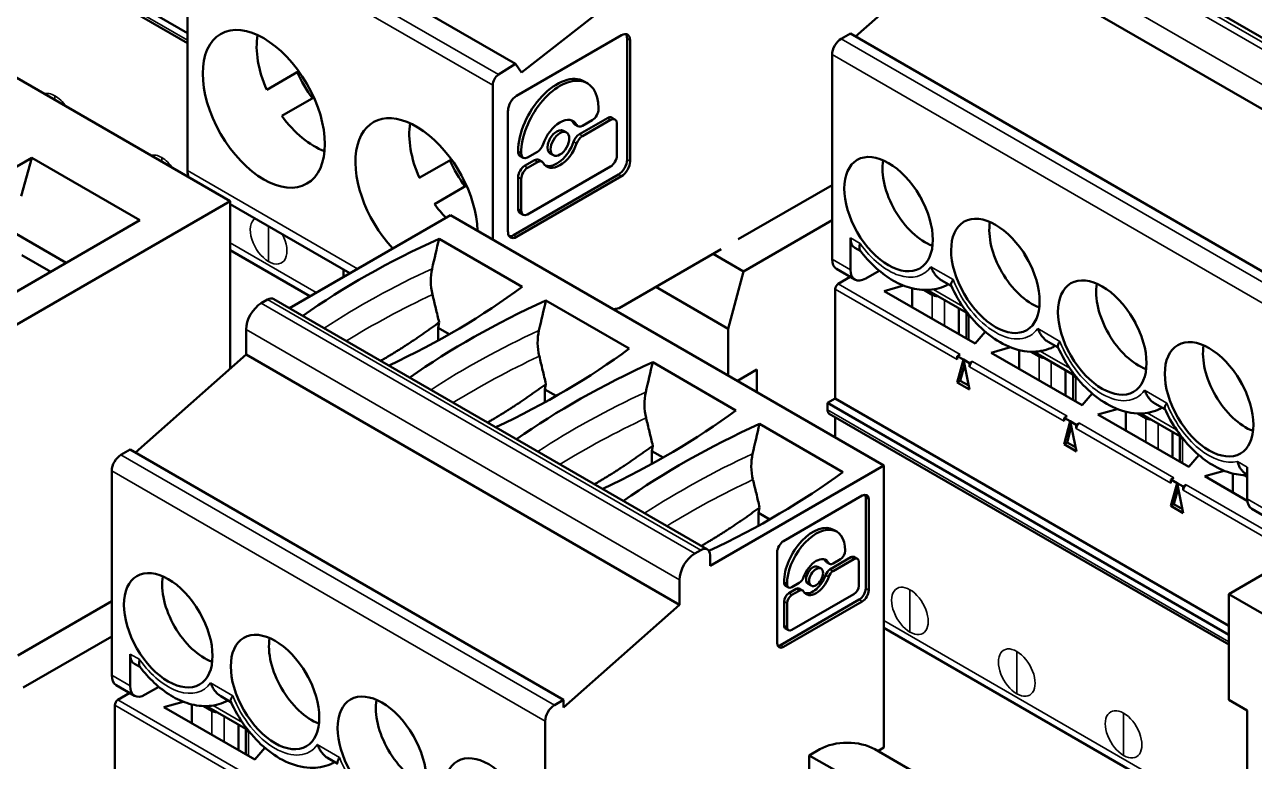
# Model space of a CAD drawing. Header units: millimetres. Extents: x 3137 to 5094, y 789 to 1822.
# Drawn here: x 4187.09 to 4215.58, y 1657.52 to 1674.58 of the extents above; entities that cross this region are included whole.
import ezdxf

# ---------------------------------------------------------------- set-up
doc = ezdxf.new("R2010")
doc.units = ezdxf.units.MM
doc.header["$LTSCALE"] = 1.8
doc.layers.add('외형선(ISO)', color=7, linetype='Continuous', lineweight=50)
doc.layers.add('좁은 외형선(ISO)', color=7, linetype='Continuous', lineweight=35)

msp = doc.modelspace()

# ---------------------------------------------------------------- linework, layer by layer
at = {"layer": '외형선(ISO)'}
for p, q in [((4190.863, 1674.383), (4183.409, 1678.686)), ((4183.451, 1678.432), (4190.863, 1674.152)), ((4198.465, 1673.67), (4191.394, 1677.752)), ((4209.553, 1677.86), (4219.593, 1672.063)), ((4190.863, 1671.2), (4190.863, 1677.263)), ((4206.342, 1674.305), (4208.908, 1676.58)), ((4218.949, 1670.783), (4208.908, 1676.58)), ((4198.604, 1673.472), (4201.894, 1676.042)), ((4191.853, 1670.489), (4184.782, 1674.572)), ((4198.487, 1672.931), (4200.918, 1674.334)), ((4206.008, 1674.253), (4206.221, 1674.375)), ((4216.262, 1668.578), (4206.221, 1674.375)), ((4201.046, 1674.26), (4201.046, 1671.453)), ((4201.116, 1674.22), (4201.116, 1671.413)), ((4205.796, 1669.15), (4205.796, 1673.885)), ((4193.441, 1673.5), (4192.699, 1673.072)), ((4198.465, 1673.67), (4198.07, 1673.422)), ((4198.465, 1673.67), (4198.604, 1673.472)), ((4200.055, 1673.263), (4200.125, 1673.222)), ((4197.934, 1669.606), (4197.934, 1673.181)), ((4193.049, 1672.466), (4193.791, 1672.894)), ((4200.388, 1672.641), (4200.388, 1672.628)), ((4198.288, 1669.78), (4198.288, 1672.587)), ((4199.942, 1672.04), (4200.59, 1672.414)), ((4200.013, 1671.999), (4200.661, 1672.373)), ((4200.239, 1672.37), (4200.013, 1672.239)), ((4200.696, 1672.424), (4200.766, 1672.383)), ((4199.573, 1672.122), (4199.643, 1672.081)), ((4199.837, 1672.269), (4199.907, 1672.228)), ((4200.81, 1672.287), (4200.81, 1671.55)), ((4187.254, 1671.498), (4182.493, 1668.749)), ((4187.254, 1671.498), (4187.007, 1670.611)), ((4189.762, 1670.05), (4187.254, 1671.498)), ((4198.524, 1671.647), (4198.524, 1671.633)), ((4198.567, 1671.536), (4198.638, 1671.496)), ((4198.594, 1671.592), (4198.594, 1671.606)), ((4198.97, 1671.637), (4198.743, 1671.506)), ((4199.268, 1671.595), (4199.339, 1671.554)), ((4196.234, 1671.031), (4196.976, 1671.459)), ((4198.673, 1671.307), (4198.899, 1671.437)), ((4198.743, 1671.266), (4198.97, 1671.397)), ((4200.661, 1671.292), (4198.743, 1670.185)), ((4199.004, 1671.448), (4199.075, 1671.407)), ((4198.416, 1669.706), (4200.847, 1671.109)), ((4200.918, 1671.068), (4198.487, 1669.665)), ((4198.524, 1670.312), (4198.524, 1671.049)), ((4198.594, 1670.271), (4198.594, 1671.008)), ((4197.326, 1670.853), (4196.584, 1670.424)), ((4203.622, 1669.609), (4205.796, 1670.864)), ((4207.782, 1670.689), (4207.874, 1670.529)), ((4185.348, 1666.734), (4191.853, 1670.489)), ((4191.853, 1670.489), (4191.853, 1666.62)), ((4194.626, 1668.824), (4191.853, 1670.425)), ((4193.227, 1668.017), (4196.958, 1670.17)), ((4196.958, 1670.17), (4206.998, 1664.373)), ((4198.567, 1670.215), (4198.638, 1670.175)), ((4189.762, 1670.05), (4185.001, 1667.302)), ((4205.796, 1670.048), (4203.746, 1668.864)), ((4186.896, 1669.734), (4188.055, 1669.065)), ((4196.69, 1669.619), (4198.619, 1668.506)), ((4206.221, 1668.905), (4206.221, 1669.64)), ((4187.027, 1669.242), (4187.695, 1668.857)), ((4191.853, 1669.356), (4193.7, 1668.29)), ((4203.23, 1669.383), (4200.86, 1668.014)), ((4203.746, 1668.864), (4203.039, 1669.272)), ((4206.458, 1669.333), (4206.324, 1669.411)), ((4210.257, 1669.26), (4210.349, 1669.1)), ((4205.9, 1668.921), (4206.324, 1668.676)), ((4194.476, 1668.737), (4194.476, 1668.911)), ((4203.392, 1667.538), (4203.746, 1668.864)), ((4206.216, 1668.739), (4205.938, 1668.578)), ((4206.887, 1668.882), (4206.574, 1668.701)), ((4208.558, 1668.529), (4208.323, 1668.665)), ((4201.714, 1668.507), (4203.392, 1667.538)), ((4205.867, 1665.925), (4205.867, 1668.456)), ((4207.453, 1668.537), (4207.005, 1668.411)), ((4207.005, 1668.411), (4209.113, 1667.194)), ((4207.652, 1668.037), (4207.652, 1668.473)), ((4208.116, 1668.325), (4207.925, 1668.435)), ((4207.991, 1668.435), (4208.953, 1667.879)), ((4192.573, 1668.129), (4192.715, 1668.211)), ((4192.865, 1668.226), (4202.906, 1662.429)), ((4199.165, 1668.19), (4201.094, 1667.077)), ((4200.74, 1667.987), (4200.86, 1668.014)), ((4200.86, 1668.014), (4200.86, 1668.014)), ((4208.731, 1667.415), (4208.731, 1668.007)), ((4208.906, 1667.906), (4208.906, 1667.314)), ((4209.009, 1667.809), (4208.964, 1667.835)), ((4212.732, 1667.831), (4212.824, 1667.671)), ((4192.22, 1666.945), (4192.22, 1667.517)), ((4196.668, 1667.562), (4196.693, 1667.687)), ((4196.668, 1667.264), (4196.668, 1667.562)), ((4196.929, 1667.411), (4196.668, 1667.562)), ((4203.392, 1666.455), (4203.392, 1667.538)), ((4209.113, 1667.194), (4209.344, 1667.468)), ((4211.033, 1667.1), (4210.798, 1667.236)), ((4189.655, 1664.67), (4192.22, 1666.945)), ((4202.261, 1661.148), (4192.22, 1666.945)), ((4208.695, 1666.904), (4208.766, 1666.945)), ((4209.48, 1666.982), (4209.928, 1667.108)), ((4209.48, 1666.982), (4211.588, 1665.765)), ((4210.127, 1666.608), (4210.127, 1667.044)), ((4210.4, 1667.006), (4210.591, 1666.896)), ((4210.466, 1667.006), (4211.428, 1666.45)), ((4201.64, 1666.761), (4203.569, 1665.648)), ((4208.695, 1666.904), (4208.837, 1666.823)), ((4208.695, 1666.823), (4208.695, 1666.904)), ((4208.837, 1666.823), (4208.695, 1666.292)), ((4208.766, 1666.333), (4208.863, 1666.696)), ((4208.837, 1666.823), (4208.978, 1666.741)), ((4208.979, 1666.128), (4208.837, 1666.823)), ((4208.978, 1666.741), (4209.049, 1666.782)), ((4208.978, 1666.741), (4208.978, 1666.659)), ((4204.05, 1666.59), (4203.604, 1666.333)), ((4204.05, 1666.076), (4204.05, 1666.59)), ((4211.206, 1665.986), (4211.206, 1666.578)), ((4211.38, 1666.478), (4211.38, 1665.885)), ((4211.484, 1666.38), (4211.439, 1666.406)), ((4215.206, 1666.402), (4215.299, 1666.242)), ((4199.142, 1666.133), (4199.168, 1666.258)), ((4199.142, 1665.836), (4199.142, 1666.133)), ((4199.404, 1665.982), (4199.142, 1666.133)), ((4208.695, 1666.292), (4208.766, 1666.333)), ((4208.695, 1666.292), (4208.979, 1666.128)), ((4208.96, 1666.221), (4208.766, 1666.333)), ((4205.69, 1665.823), (4205.867, 1665.925)), ((4214.989, 1660.454), (4205.69, 1665.823)), ((4205.69, 1665.659), (4205.69, 1665.823)), ((4214.989, 1660.658), (4205.867, 1665.925)), ((4211.588, 1665.765), (4211.818, 1666.04)), ((4213.508, 1665.672), (4213.273, 1665.807)), ((4205.732, 1665.568), (4214.989, 1660.223)), ((4211.17, 1665.476), (4211.241, 1665.516)), ((4211.955, 1665.553), (4212.403, 1665.679)), ((4211.955, 1665.553), (4214.062, 1664.337)), ((4212.602, 1665.18), (4212.602, 1665.615)), ((4212.875, 1665.577), (4213.065, 1665.467)), ((4212.94, 1665.577), (4213.903, 1665.021)), ((4204.115, 1665.332), (4206.043, 1664.219)), ((4205.867, 1665.026), (4205.867, 1665.49)), ((4211.17, 1665.476), (4211.312, 1665.394)), ((4211.17, 1665.394), (4211.17, 1665.476)), ((4211.312, 1665.394), (4211.17, 1664.864)), ((4211.24, 1664.904), (4211.338, 1665.267)), ((4211.454, 1664.699), (4211.312, 1665.394)), ((4211.312, 1665.394), (4211.453, 1665.312)), ((4211.453, 1665.312), (4211.524, 1665.353)), ((4211.453, 1665.312), (4211.453, 1665.231)), ((4213.681, 1664.557), (4213.681, 1665.15)), ((4213.855, 1665.049), (4213.855, 1664.456)), ((4213.959, 1664.951), (4213.914, 1664.977)), ((4189.321, 1664.618), (4189.533, 1664.741)), ((4199.574, 1658.944), (4189.533, 1664.741)), ((4201.617, 1664.704), (4201.643, 1664.829)), ((4201.879, 1664.553), (4201.617, 1664.704)), ((4201.617, 1664.407), (4201.617, 1664.704)), ((4211.17, 1664.864), (4211.24, 1664.904)), ((4211.17, 1664.864), (4211.454, 1664.699)), ((4211.435, 1664.792), (4211.24, 1664.904)), ((4202.968, 1662.046), (4206.998, 1664.373)), ((4206.998, 1664.373), (4206.998, 1657.841)), ((4214.062, 1664.337), (4214.293, 1664.611)), ((4189.109, 1659.515), (4189.109, 1664.251)), ((4213.645, 1664.047), (4213.716, 1664.088)), ((4214.43, 1664.124), (4214.878, 1664.25)), ((4215.415, 1663.556), (4214.43, 1664.124)), ((4215.077, 1663.751), (4215.077, 1664.186)), ((4215.35, 1664.148), (4215.413, 1664.112)), ((4215.413, 1664.163), (4215.368, 1664.189)), ((4215.413, 1664.332), (4215.413, 1663.598)), ((4213.645, 1663.965), (4213.645, 1664.047)), ((4213.645, 1664.047), (4213.787, 1663.965)), ((4213.787, 1663.965), (4213.645, 1663.435)), ((4213.715, 1663.476), (4213.813, 1663.839)), ((4213.929, 1663.271), (4213.787, 1663.965)), ((4213.787, 1663.965), (4213.928, 1663.883)), ((4213.928, 1663.883), (4213.999, 1663.924)), ((4213.928, 1663.883), (4213.928, 1663.802)), ((4204.673, 1662.622), (4206.496, 1663.675)), ((4206.574, 1663.63), (4206.574, 1661.524)), ((4206.645, 1663.589), (4206.645, 1661.484)), ((4204.092, 1663.275), (4204.118, 1663.4)), ((4204.354, 1663.124), (4204.092, 1663.275)), ((4204.092, 1662.978), (4204.092, 1663.275)), ((4213.645, 1663.435), (4213.715, 1663.476)), ((4213.645, 1663.435), (4213.929, 1663.271)), ((4213.91, 1663.363), (4213.715, 1663.476)), ((4215.517, 1663.369), (4215.941, 1663.124)), ((4205.831, 1662.881), (4205.902, 1662.841)), ((4202.614, 1662.332), (4202.756, 1662.414)), ((4204.524, 1660.259), (4204.524, 1662.364)), ((4206.099, 1662.395), (4206.099, 1662.405)), ((4202.968, 1662.291), (4202.968, 1662.046)), ((4205.667, 1662.136), (4205.738, 1662.095)), ((4205.746, 1661.964), (4206.233, 1662.245)), ((4206.303, 1662.204), (4205.817, 1661.923)), ((4205.817, 1662.103), (4205.987, 1662.201)), ((4206.312, 1662.252), (4206.382, 1662.212)), ((4206.415, 1661.587), (4206.415, 1662.139)), ((4205.469, 1662.026), (4205.54, 1661.985)), ((4214.989, 1661.393), (4215.998, 1661.976)), ((4202.261, 1661.148), (4202.261, 1661.72)), ((4204.683, 1661.669), (4204.683, 1661.659)), ((4204.715, 1661.587), (4204.786, 1661.546)), ((4204.753, 1661.629), (4204.753, 1661.618)), ((4204.794, 1661.414), (4204.964, 1661.512)), ((4204.865, 1661.554), (4205.035, 1661.652)), ((4205.043, 1661.52), (4205.114, 1661.479)), ((4205.241, 1661.63), (4205.312, 1661.59)), ((4186.934, 1659.974), (4189.109, 1661.23)), ((4204.602, 1660.214), (4206.425, 1661.266)), ((4206.496, 1661.225), (4204.673, 1660.173)), ((4205.035, 1661.471), (4204.865, 1661.374)), ((4204.865, 1660.563), (4206.303, 1661.393)), ((4214.989, 1658.944), (4214.989, 1661.393)), ((4217.163, 1660.138), (4214.989, 1661.393)), ((4191.094, 1661.054), (4191.186, 1660.894)), ((4199.574, 1658.765), (4202.261, 1661.148)), ((4204.683, 1660.668), (4204.683, 1661.221)), ((4204.753, 1661.18), (4204.753, 1660.627)), ((4189.109, 1660.413), (4187.058, 1659.229)), ((4204.715, 1660.596), (4204.786, 1660.555)), ((4206.998, 1660.612), (4215.413, 1655.753)), ((4189.533, 1659.27), (4189.533, 1660.005)), ((4189.771, 1659.699), (4189.636, 1659.776)), ((4193.569, 1659.625), (4193.661, 1659.465)), ((4189.212, 1659.286), (4189.636, 1659.041)), ((4190.2, 1659.247), (4189.886, 1659.066)), ((4189.528, 1659.104), (4189.25, 1658.944)), ((4191.87, 1658.895), (4191.635, 1659.03)), ((4189.179, 1656.29), (4189.179, 1658.821)), ((4190.766, 1658.902), (4190.318, 1658.776)), ((4190.318, 1658.776), (4192.425, 1657.56)), ((4190.965, 1658.403), (4190.965, 1658.838)), ((4191.428, 1658.69), (4191.238, 1658.8)), ((4191.303, 1658.8), (4192.265, 1658.244)), ((4199.362, 1658.821), (4199.574, 1658.944)), ((4199.574, 1658.944), (4199.574, 1658.765)), ((4214.989, 1658.944), (4215.413, 1658.699)), ((4215.413, 1653.8), (4215.413, 1658.699)), ((4199.15, 1653.718), (4199.15, 1658.454)), ((4192.043, 1657.78), (4192.043, 1658.373)), ((4192.218, 1658.272), (4192.218, 1657.679)), ((4192.322, 1658.175), (4192.276, 1658.201)), ((4196.044, 1658.196), (4196.136, 1658.036)), ((4192.425, 1657.56), (4192.656, 1657.834)), ((4206.998, 1657.841), (4206.857, 1657.76)), ((4194.345, 1657.466), (4194.11, 1657.602)), ((4205.513, 1657.8), (4205.266, 1657.658)), ((4205.266, 1656.923), (4205.266, 1657.658)), ((4205.266, 1657.658), (4205.902, 1657.29)), ((4206.786, 1657.8), (4207.635, 1657.311))]:
    msp.add_line(p, q, dxfattribs=at)
for centre, major_axis in [((4192.631, 1672.629), (1, -1.732)), ((4199.491, 1671.818), (-0.152, -0.264)), ((4207.104, 1670.191), (-0.725, 1.256)), ((4209.579, 1668.762), (-0.725, 1.256)), ((4212.054, 1667.333), (-0.725, 1.256)), ((4214.529, 1665.904), (-0.725, 1.256)), ((4190.417, 1660.556), (-0.725, 1.256)), ((4205.426, 1661.787), (-0.114, -0.198)), ((4192.892, 1659.127), (-0.725, 1.256)), ((4195.367, 1657.698), (-0.725, 1.256)), ((4197.841, 1656.27), (-0.725, 1.256))]:
    msp.add_ellipse(centre, major_axis=major_axis, ratio=0.57735, dxfattribs=at)
for centre, major_axis, ratio, start_param, end_param in [((4193.803, 1673.305), (-0.946, 1.638), 0.57735, 0.609026, 1.384684), ((4200.918, 1674.105), (0.141, 0.243), 0.57735, 5.497787, 7.068583), ((4200.847, 1674.146), (0.141, 0.243), 0.57735, 5.497787, 6.028868), ((4206.008, 1674.008), (-0.15, -0.26), 0.57735, 3.926991, 5.497787), ((4194.51, 1673.714), (-0.946, 1.638), 0.57735, 1.384684, 1.756909), ((4198.076, 1673.262), (-0.1, -0.173), 0.57735, 3.970624, 5.497787), ((4199.42, 1672.165), (0.634, 1.098), 0.57735, 0, 2.356194), ((4199.491, 1672.124), (0.634, 1.098), 0.57735, 5.497787, 8.63938), ((4198.487, 1672.701), (-0.141, -0.243), 0.57735, 3.926991, 5.497787), ((4200.239, 1672.542), (0.105, 0.183), 0.57735, 3.926991, 5.497787), ((4193.803, 1673.305), (-0.946, 1.638), 0.57735, 1.756909, 2.532567), ((4196.167, 1670.587), (-1, 1.732), 0.57735, 3.95119, 8.241943), ((4199.491, 1671.818), (0.304, 0.527), 0.57735, 5.949564, 8.187603), ((4199.42, 1671.859), (0.304, 0.527), 0.57735, 5.949564, 6.166807), ((4200.59, 1672.242), (0.105, 0.183), 0.57735, 0, 0.785398), ((4200.661, 1672.201), (0.105, 0.183), 0.57735, 5.497787, 7.068583), ((4197.339, 1671.264), (0.946, -1.638), 0.57735, 3.750619, 4.526277), ((4199.42, 1671.859), (0.152, 0.264), 0.57735, 0, 3.141593), ((4199.942, 1672.452), (-0.105, -0.183), 0.57735, 5.949564, 6.283185), ((4200.013, 1672.411), (-0.105, -0.183), 0.57735, 5.949564, 7.068583), ((4198.97, 1671.809), (0.105, 0.183), 0.57735, 3.926991, 5.04601), ((4199.491, 1671.818), (-0.304, -0.527), 0.57735, 5.949564, 8.187603), ((4199.42, 1671.859), (-0.304, -0.527), 0.57735, 0.116379, 1.904417), ((4199.942, 1671.867), (-0.105, -0.183), 0.57735, 3.926991, 5.04601), ((4200.013, 1671.827), (-0.105, -0.183), 0.57735, 3.926991, 5.04601), ((4198.673, 1671.719), (-0.105, -0.183), 0.57735, 5.497787, 6.283185), ((4198.743, 1671.678), (-0.105, -0.183), 0.57735, 5.497787, 7.068583), ((4200.661, 1671.464), (0.105, 0.183), 0.57735, 3.926991, 5.497787), ((4191.288, 1671.445), (-0.3, -0.52), 0.57735, 5.497787, 5.849572), ((4198.046, 1671.672), (0.946, -1.638), 0.57735, 4.526277, 4.898501), ((4198.673, 1671.135), (-0.105, -0.183), 0.57735, 3.926991, 5.497787), ((4198.743, 1671.094), (-0.105, -0.183), 0.57735, 3.926991, 5.497787), ((4198.899, 1671.265), (0.105, 0.183), 0.57735, 0, 0.785398), ((4198.97, 1671.224), (0.105, 0.183), 0.57735, 5.949564, 7.068583), ((4200.847, 1671.339), (0.141, 0.243), 0.57735, 3.926991, 5.497787), ((4200.918, 1671.298), (0.141, 0.243), 0.57735, 3.926991, 5.497787), ((4207.953, 1670.681), (-0.7, 1.212), 0.57735, 0.613952, 2.52764), ((4197.339, 1671.264), (0.946, -1.638), 0.57735, 4.898501, 5.123912), ((4198.673, 1670.398), (-0.105, -0.183), 0.57735, 5.497787, 6.283185), ((4198.743, 1670.357), (-0.105, -0.183), 0.57735, 5.497787, 7.068583), ((4198.487, 1669.894), (-0.141, -0.243), 0.57735, 5.497787, 7.068583), ((4210.428, 1669.252), (-0.7, 1.212), 0.57735, 0.613952, 2.52764), ((4209.021, 1660.528), (-20, 0), 0.57735, 5.376697, 5.59774), ((4209.021, 1653.166), (-13.016, -69.532), 0.218386, 4.514556, 4.524759), ((4198.416, 1669.935), (-0.141, -0.243), 0.57735, 0.254317, 0.785398), ((4206.574, 1669.844), (-0.25, -0.433), 0.57735, 5.497787, 6.283185), ((4197.242, 1668.515), (-0.213, 0.99), 0.718086, 0.992119, 1.603505), ((4206.15, 1669.354), (-0.25, -0.433), 0.57735, 5.497787, 6.283185), ((4206.574, 1669.109), (-0.25, -0.433), 0.57735, 5.497787, 7.068583), ((4182.872, 1675.625), (20, 0), 0.57735, 5.397834, 5.618878), ((4205.938, 1668.497), (-0.05, -0.0866), 0.57735, 3.926991, 5.497787), ((4212.903, 1667.823), (-0.7, 1.212), 0.57735, 0.613952, 2.52764), ((4192.573, 1667.721), (-0.25, -0.433), 0.57735, 3.926991, 5.497787), ((4192.715, 1667.966), (0.15, 0.26), 0.57735, 0, 0.785398), ((4211.496, 1659.099), (-20, 0), 0.57735, 5.376697, 5.59774), ((4211.496, 1651.737), (-13.016, -69.532), 0.218386, 4.514556, 4.524759), ((4208.257, 1668.407), (0.2, 0), 0.57735, 3.926991, 4.616874), ((4209.106, 1667.917), (-0.2, 0), 0.57735, 0.095515, 0.785398), ((4199.717, 1667.086), (-0.213, 0.99), 0.718086, 0.992119, 1.603505), ((4185.347, 1674.196), (20, 0), 0.57735, 5.397834, 5.618878), ((4215.378, 1666.394), (-0.7, 1.212), 0.57735, 0.613952, 2.52764), ((4213.97, 1657.67), (-20, 0), 0.57735, 5.376697, 5.59774), ((4213.97, 1650.308), (-13.016, -69.532), 0.218386, 4.514556, 4.524759), ((4209.049, 1666.7), (-0.05, -0.0866), 0.57735, 3.926991, 5.497787), ((4210.732, 1666.978), (0.2, 0), 0.57735, 3.926991, 4.616874), ((4211.58, 1666.488), (-0.2, 0), 0.57735, 0.095515, 0.785398), ((4202.192, 1665.657), (-0.213, 0.99), 0.718086, 0.992119, 1.603505), ((4187.822, 1672.767), (20, 0), 0.57735, 5.397834, 5.618878), ((4205.832, 1665.741), (-0.1, -0.173), 0.57735, 5.497787, 6.283185), ((4216.445, 1656.241), (-20, 0), 0.57735, 5.376697, 5.59774), ((4216.445, 1648.879), (-13.016, -69.532), 0.218386, 4.514556, 4.524759), ((4211.524, 1665.271), (-0.05, -0.0866), 0.57735, 3.926991, 5.497787), ((4213.207, 1665.549), (0.2, 0), 0.57735, 3.926991, 4.616874), ((4214.055, 1665.059), (-0.2, 0), 0.57735, 0.095515, 0.785398), ((4189.321, 1664.373), (-0.15, -0.26), 0.57735, 3.926991, 5.497787), ((4204.667, 1664.229), (-0.213, 0.99), 0.718086, 0.992119, 1.603505), ((4190.297, 1671.338), (20, 0), 0.57735, 5.396921, 5.618878), ((4213.999, 1663.843), (-0.05, -0.0866), 0.57735, 3.926991, 5.497787), ((4206.496, 1663.503), (0.105, 0.183), 0.57735, 5.497787, 7.068583), ((4206.425, 1663.544), (0.105, 0.183), 0.57735, 5.497787, 5.941106), ((4215.767, 1663.802), (-0.25, -0.433), 0.57735, 5.497787, 6.283185), ((4205.355, 1662.058), (0.476, 0.824), 0.57735, 0, 2.356194), ((4205.426, 1662.017), (0.476, 0.824), 0.57735, 5.497787, 8.63938), ((4202.756, 1662.169), (0.15, 0.26), 0.57735, 5.497787, 7.068583), ((4204.673, 1662.45), (-0.105, -0.183), 0.57735, 3.926991, 5.497787), ((4205.987, 1662.33), (0.079, 0.137), 0.57735, 3.926991, 5.497787), ((4202.614, 1661.924), (-0.25, -0.433), 0.57735, 3.926991, 5.497787), ((4205.426, 1661.787), (0.228, 0.396), 0.57735, 5.949564, 8.187603), ((4205.355, 1661.828), (0.228, 0.396), 0.57735, 5.949564, 6.127739), ((4205.746, 1662.273), (-0.079, -0.137), 0.57735, 5.949564, 6.283185), ((4205.817, 1662.232), (-0.079, -0.137), 0.57735, 5.949564, 7.068583), ((4206.233, 1662.116), (0.079, 0.137), 0.57735, 0, 0.785398), ((4206.303, 1662.075), (0.079, 0.137), 0.57735, 5.497787, 7.068583), ((4191.265, 1661.046), (-0.7, 1.212), 0.57735, 0.613952, 2.52764), ((4205.355, 1661.828), (-0.228, -0.396), 0.57735, 0.155447, 1.904417), ((4205.355, 1661.828), (0.114, 0.198), 0.57735, 0, 3.141593), ((4205.746, 1661.835), (-0.079, -0.137), 0.57735, 3.926991, 5.04601), ((4205.817, 1661.794), (-0.079, -0.137), 0.57735, 3.926991, 5.04601), ((4204.794, 1661.724), (-0.079, -0.137), 0.57735, 5.497787, 6.283185), ((4204.865, 1661.683), (-0.079, -0.137), 0.57735, 5.497787, 7.068583), ((4204.964, 1661.383), (0.079, 0.137), 0.57735, 0, 0.785398), ((4205.035, 1661.781), (0.079, 0.137), 0.57735, 3.926991, 5.04601), ((4205.426, 1661.787), (-0.228, -0.396), 0.57735, 5.949564, 8.187603), ((4206.303, 1661.522), (0.079, 0.137), 0.57735, 3.926991, 5.497787), ((4206.425, 1661.438), (0.105, 0.183), 0.57735, 3.926991, 5.497787), ((4204.794, 1661.285), (-0.079, -0.137), 0.57735, 3.926991, 5.497787), ((4204.865, 1661.244), (-0.079, -0.137), 0.57735, 3.926991, 5.497787), ((4205.035, 1661.342), (0.079, 0.137), 0.57735, 5.949564, 7.068583), ((4206.496, 1661.397), (0.105, 0.183), 0.57735, 3.926991, 5.497787), ((4204.794, 1660.733), (-0.079, -0.137), 0.57735, 5.497787, 6.283185), ((4193.74, 1659.617), (-0.7, 1.212), 0.57735, 0.613952, 2.52764), ((4204.865, 1660.692), (-0.079, -0.137), 0.57735, 5.497787, 7.068583), ((4204.673, 1660.345), (-0.105, -0.183), 0.57735, 5.497787, 7.068583), ((4204.602, 1660.386), (-0.105, -0.183), 0.57735, 0.342079, 0.785398), ((4189.886, 1660.209), (-0.25, -0.433), 0.57735, 5.497787, 6.283185), ((4189.462, 1659.719), (-0.25, -0.433), 0.57735, 5.497787, 6.283185), ((4189.886, 1659.474), (-0.25, -0.433), 0.57735, 5.497787, 7.068583), ((4196.215, 1658.188), (-0.7, 1.212), 0.57735, 0.613952, 2.52764), ((4189.25, 1658.862), (-0.05, -0.0866), 0.57735, 3.926991, 5.497787), ((4191.569, 1658.772), (0.2, 0), 0.57735, 3.926991, 4.616874), ((4199.362, 1658.576), (-0.15, -0.26), 0.57735, 3.926991, 5.497787), ((4192.418, 1658.282), (-0.2, 0), 0.57735, 0.095515, 0.785398), ((4206.15, 1657.433), (-0.9, 0), 0.57735, 3.926991, 5.497787)]:
    msp.add_ellipse(centre, major_axis=major_axis, ratio=ratio, start_param=start_param, end_param=end_param, dxfattribs=at)
for points, knots in [([(4206.445, 1669.51), (4206.441, 1669.499), (4206.438, 1669.489), (4206.436, 1669.478), (4206.433, 1669.468), (4206.431, 1669.458), (4206.43, 1669.449), (4206.429, 1669.439), (4206.428, 1669.43), (4206.428, 1669.421), (4206.428, 1669.412), (4206.428, 1669.404), (4206.429, 1669.396), (4206.43, 1669.388), (4206.432, 1669.381), (4206.434, 1669.374), (4206.437, 1669.367), (4206.439, 1669.36), (4206.443, 1669.355), (4206.445, 1669.352), (4206.446, 1669.349), (4206.448, 1669.346)], [0, 0, 0, 0, 0.0500439, 0.0500439, 0.0500439, 0.1003298, 0.1003298, 0.1003298, 0.1506336, 0.1506336, 0.1506336, 0.2007383, 0.2007383, 0.2007383, 0.2507413, 0.2507413, 0.2507413, 0.3010207, 0.3010207, 0.3010207, 0.3259682, 0.3259682, 0.3259682, 0.3259682]), ([(4206.448, 1669.346), (4206.551, 1669.211), (4206.663, 1669.086), (4206.903, 1668.862), (4207.031, 1668.763), (4207.3, 1668.598), (4207.442, 1668.533), (4207.739, 1668.447), (4207.894, 1668.426), (4208.203, 1668.449), (4208.355, 1668.492), (4208.491, 1668.567), (4208.492, 1668.567), (4208.492, 1668.567)], [2.570912, 2.570912, 2.570912, 2.570912, 2.842128, 2.842128, 3.113344, 3.113344, 3.384559, 3.384559, 3.655775, 3.655775, 3.915873, 3.915873, 3.916819, 3.916819, 3.916819, 3.916819]), ([(4208.323, 1668.665), (4208.319, 1668.668), (4208.314, 1668.67), (4208.31, 1668.673), (4208.298, 1668.681), (4208.286, 1668.689), (4208.274, 1668.698), (4208.262, 1668.708), (4208.251, 1668.718), (4208.24, 1668.728), (4208.229, 1668.739), (4208.218, 1668.75), (4208.208, 1668.761), (4208.198, 1668.773), (4208.188, 1668.785), (4208.179, 1668.798), (4208.169, 1668.811), (4208.16, 1668.824), (4208.151, 1668.838), (4208.143, 1668.852), (4208.134, 1668.866), (4208.126, 1668.88), (4208.119, 1668.895), (4208.111, 1668.91), (4208.104, 1668.925), (4208.097, 1668.94), (4208.09, 1668.956), (4208.084, 1668.972)], [0.5832526, 0.5832526, 0.5832526, 0.5832526, 0.6016391, 0.6016391, 0.6016391, 0.6542184, 0.6542184, 0.6542184, 0.7068174, 0.7068174, 0.7068174, 0.759171, 0.759171, 0.759171, 0.8114111, 0.8114111, 0.8114111, 0.8636676, 0.8636676, 0.8636676, 0.9158958, 0.9158958, 0.9158958, 0.9682186, 0.9682186, 0.9682186, 1.0204727, 1.0204727, 1.0204727, 1.0204727]), ([(4208.553, 1668.54), (4208.552, 1668.543), (4208.551, 1668.546), (4208.55, 1668.549), (4208.549, 1668.554), (4208.549, 1668.559), (4208.55, 1668.564), (4208.55, 1668.57), (4208.551, 1668.576), (4208.552, 1668.582), (4208.554, 1668.589), (4208.556, 1668.595), (4208.559, 1668.603), (4208.562, 1668.61), (4208.565, 1668.617), (4208.569, 1668.625), (4208.573, 1668.633), (4208.578, 1668.641), (4208.583, 1668.649), (4208.588, 1668.657), (4208.593, 1668.666), (4208.6, 1668.674)], [0.6696626, 0.6696626, 0.6696626, 0.6696626, 0.7057633, 0.7057633, 0.7057633, 0.7581259, 0.7581259, 0.7581259, 0.8103638, 0.8103638, 0.8103638, 0.8626229, 0.8626229, 0.8626229, 0.9148484, 0.9148484, 0.9148484, 0.9671682, 0.9671682, 0.9671682, 1.0194216, 1.0194216, 1.0194216, 1.0194216]), ([(4208.553, 1668.54), (4208.643, 1668.341), (4208.754, 1668.149), (4209.01, 1667.796), (4209.155, 1667.635), (4209.469, 1667.357), (4209.639, 1667.241), (4210, 1667.069), (4210.193, 1667.014), (4210.553, 1667), (4210.718, 1667.027), (4210.903, 1667.105), (4210.936, 1667.121), (4210.967, 1667.138)], [2.185909, 2.185909, 2.185909, 2.185909, 2.534125, 2.534125, 2.882342, 2.882342, 3.230558, 3.230558, 3.578774, 3.578774, 3.856739, 3.856739, 3.916819, 3.916819, 3.916819, 3.916819]), ([(4196.539, 1668.33), (4196.552, 1668.276), (4196.564, 1668.223), (4196.577, 1668.169), (4196.59, 1668.115), (4196.603, 1668.062), (4196.616, 1668.008), (4196.629, 1667.955), (4196.642, 1667.901), (4196.655, 1667.848), (4196.667, 1667.794), (4196.68, 1667.74), (4196.693, 1667.687)], [27.3487746, 27.3487746, 27.3487746, 27.3487746, 27.5141397, 27.5141397, 27.5141397, 27.6795053, 27.6795053, 27.6795053, 27.8448716, 27.8448716, 27.8448716, 28.0102384, 28.0102384, 28.0102384, 28.0102384]), ([(4210.798, 1667.236), (4210.793, 1667.239), (4210.789, 1667.241), (4210.785, 1667.244), (4210.773, 1667.252), (4210.761, 1667.26), (4210.749, 1667.269), (4210.737, 1667.279), (4210.726, 1667.289), (4210.715, 1667.299), (4210.704, 1667.31), (4210.693, 1667.321), (4210.683, 1667.333), (4210.673, 1667.344), (4210.663, 1667.357), (4210.653, 1667.369), (4210.644, 1667.382), (4210.635, 1667.395), (4210.626, 1667.409), (4210.617, 1667.423), (4210.609, 1667.437), (4210.601, 1667.451), (4210.593, 1667.466), (4210.586, 1667.481), (4210.579, 1667.496), (4210.572, 1667.512), (4210.565, 1667.527), (4210.559, 1667.543)], [0.5832526, 0.5832526, 0.5832526, 0.5832526, 0.6016391, 0.6016391, 0.6016391, 0.6542184, 0.6542184, 0.6542184, 0.7068174, 0.7068174, 0.7068174, 0.759171, 0.759171, 0.759171, 0.8114111, 0.8114111, 0.8114111, 0.8636676, 0.8636676, 0.8636676, 0.9158958, 0.9158958, 0.9158958, 0.9682186, 0.9682186, 0.9682186, 1.0204727, 1.0204727, 1.0204727, 1.0204727]), ([(4211.028, 1667.111), (4211.027, 1667.114), (4211.026, 1667.117), (4211.025, 1667.12), (4211.024, 1667.125), (4211.024, 1667.13), (4211.024, 1667.135), (4211.025, 1667.141), (4211.026, 1667.147), (4211.027, 1667.153), (4211.029, 1667.16), (4211.031, 1667.167), (4211.034, 1667.174), (4211.037, 1667.181), (4211.04, 1667.188), (4211.044, 1667.196), (4211.048, 1667.204), (4211.052, 1667.212), (4211.058, 1667.22), (4211.063, 1667.228), (4211.068, 1667.237), (4211.074, 1667.246)], [0.6696626, 0.6696626, 0.6696626, 0.6696626, 0.7057633, 0.7057633, 0.7057633, 0.7581259, 0.7581259, 0.7581259, 0.8103638, 0.8103638, 0.8103638, 0.8626229, 0.8626229, 0.8626229, 0.9148484, 0.9148484, 0.9148484, 0.9671682, 0.9671682, 0.9671682, 1.0194216, 1.0194216, 1.0194216, 1.0194216]), ([(4211.028, 1667.111), (4211.118, 1666.912), (4211.229, 1666.721), (4211.485, 1666.367), (4211.63, 1666.206), (4211.944, 1665.928), (4212.113, 1665.812), (4212.475, 1665.641), (4212.668, 1665.585), (4213.028, 1665.571), (4213.193, 1665.598), (4213.378, 1665.676), (4213.411, 1665.692), (4213.442, 1665.71)], [2.185909, 2.185909, 2.185909, 2.185909, 2.534125, 2.534125, 2.882342, 2.882342, 3.230558, 3.230558, 3.578774, 3.578774, 3.856739, 3.856739, 3.916819, 3.916819, 3.916819, 3.916819]), ([(4199.014, 1666.901), (4199.026, 1666.847), (4199.039, 1666.794), (4199.052, 1666.74), (4199.065, 1666.687), (4199.078, 1666.633), (4199.091, 1666.579), (4199.104, 1666.526), (4199.117, 1666.472), (4199.129, 1666.419), (4199.142, 1666.365), (4199.155, 1666.312), (4199.168, 1666.258)], [27.3487746, 27.3487746, 27.3487746, 27.3487746, 27.5141397, 27.5141397, 27.5141397, 27.6795053, 27.6795053, 27.6795053, 27.8448716, 27.8448716, 27.8448716, 28.0102384, 28.0102384, 28.0102384, 28.0102384]), ([(4213.273, 1665.807), (4213.268, 1665.81), (4213.264, 1665.812), (4213.26, 1665.815), (4213.247, 1665.823), (4213.235, 1665.831), (4213.224, 1665.841), (4213.212, 1665.85), (4213.201, 1665.86), (4213.19, 1665.87), (4213.179, 1665.881), (4213.168, 1665.892), (4213.158, 1665.904), (4213.148, 1665.915), (4213.138, 1665.928), (4213.128, 1665.94), (4213.119, 1665.953), (4213.11, 1665.967), (4213.101, 1665.98), (4213.092, 1665.994), (4213.084, 1666.008), (4213.076, 1666.023), (4213.068, 1666.037), (4213.061, 1666.052), (4213.054, 1666.067), (4213.047, 1666.083), (4213.04, 1666.098), (4213.034, 1666.114)], [0.5832526, 0.5832526, 0.5832526, 0.5832526, 0.6016391, 0.6016391, 0.6016391, 0.6542184, 0.6542184, 0.6542184, 0.7068174, 0.7068174, 0.7068174, 0.759171, 0.759171, 0.759171, 0.8114111, 0.8114111, 0.8114111, 0.8636676, 0.8636676, 0.8636676, 0.9158958, 0.9158958, 0.9158958, 0.9682186, 0.9682186, 0.9682186, 1.0204727, 1.0204727, 1.0204727, 1.0204727]), ([(4213.503, 1665.682), (4213.502, 1665.685), (4213.501, 1665.688), (4213.5, 1665.691), (4213.499, 1665.696), (4213.499, 1665.701), (4213.499, 1665.707), (4213.5, 1665.712), (4213.501, 1665.718), (4213.502, 1665.725), (4213.504, 1665.731), (4213.506, 1665.738), (4213.509, 1665.745), (4213.512, 1665.752), (4213.515, 1665.759), (4213.519, 1665.767), (4213.523, 1665.775), (4213.527, 1665.783), (4213.532, 1665.791), (4213.538, 1665.799), (4213.543, 1665.808), (4213.549, 1665.817)], [0.6696626, 0.6696626, 0.6696626, 0.6696626, 0.7057633, 0.7057633, 0.7057633, 0.7581259, 0.7581259, 0.7581259, 0.8103638, 0.8103638, 0.8103638, 0.8626229, 0.8626229, 0.8626229, 0.9148484, 0.9148484, 0.9148484, 0.9671682, 0.9671682, 0.9671682, 1.0194216, 1.0194216, 1.0194216, 1.0194216]), ([(4213.503, 1665.682), (4213.58, 1665.511), (4213.674, 1665.345), (4213.886, 1665.034), (4214.005, 1664.888), (4214.263, 1664.629), (4214.402, 1664.514), (4214.697, 1664.325), (4214.853, 1664.25), (4215.145, 1664.165), (4215.278, 1664.145), (4215.413, 1664.148)], [2.185909, 2.185909, 2.185909, 2.185909, 2.485965, 2.485965, 2.786021, 2.786021, 3.086077, 3.086077, 3.386133, 3.386133, 3.619284, 3.619284, 3.619284, 3.619284]), ([(4201.488, 1665.472), (4201.501, 1665.418), (4201.514, 1665.365), (4201.527, 1665.311), (4201.54, 1665.258), (4201.553, 1665.204), (4201.566, 1665.151), (4201.579, 1665.097), (4201.591, 1665.043), (4201.604, 1664.99), (4201.617, 1664.936), (4201.63, 1664.883), (4201.643, 1664.829)], [27.3487746, 27.3487746, 27.3487746, 27.3487746, 27.5141397, 27.5141397, 27.5141397, 27.6795053, 27.6795053, 27.6795053, 27.8448716, 27.8448716, 27.8448716, 28.0102384, 28.0102384, 28.0102384, 28.0102384]), ([(4215.189, 1664.462), (4215.192, 1664.447), (4215.196, 1664.432), (4215.201, 1664.418), (4215.206, 1664.403), (4215.211, 1664.389), (4215.216, 1664.376), (4215.222, 1664.362), (4215.228, 1664.349), (4215.235, 1664.336), (4215.241, 1664.324), (4215.248, 1664.312), (4215.256, 1664.3), (4215.263, 1664.289), (4215.271, 1664.278), (4215.279, 1664.267), (4215.288, 1664.257), (4215.296, 1664.247), (4215.306, 1664.238), (4215.315, 1664.229), (4215.324, 1664.22), (4215.334, 1664.212), (4215.344, 1664.205), (4215.354, 1664.198), (4215.364, 1664.191), (4215.366, 1664.191), (4215.367, 1664.19), (4215.368, 1664.189)], [0, 0, 0, 0, 0.0500446, 0.0500446, 0.0500446, 0.1003141, 0.1003141, 0.1003141, 0.1505854, 0.1505854, 0.1505854, 0.2006444, 0.2006444, 0.2006444, 0.2506976, 0.2506976, 0.2506976, 0.3010085, 0.3010085, 0.3010085, 0.3513319, 0.3513319, 0.3513319, 0.4014341, 0.4014341, 0.4014341, 0.4073862, 0.4073862, 0.4073862, 0.4073862]), ([(4203.963, 1664.043), (4203.976, 1663.99), (4203.989, 1663.936), (4204.002, 1663.882), (4204.015, 1663.829), (4204.028, 1663.775), (4204.041, 1663.722), (4204.053, 1663.668), (4204.066, 1663.615), (4204.079, 1663.561), (4204.092, 1663.507), (4204.105, 1663.454), (4204.118, 1663.4)], [27.3487746, 27.3487746, 27.3487746, 27.3487746, 27.5141397, 27.5141397, 27.5141397, 27.6795053, 27.6795053, 27.6795053, 27.8448716, 27.8448716, 27.8448716, 28.0102384, 28.0102384, 28.0102384, 28.0102384]), ([(4189.757, 1659.876), (4189.754, 1659.865), (4189.751, 1659.854), (4189.748, 1659.844), (4189.746, 1659.833), (4189.744, 1659.823), (4189.742, 1659.814), (4189.741, 1659.804), (4189.74, 1659.795), (4189.74, 1659.786), (4189.74, 1659.777), (4189.741, 1659.769), (4189.742, 1659.761), (4189.743, 1659.753), (4189.744, 1659.746), (4189.747, 1659.739), (4189.749, 1659.732), (4189.752, 1659.726), (4189.755, 1659.72), (4189.757, 1659.717), (4189.759, 1659.714), (4189.761, 1659.712)], [0, 0, 0, 0, 0.0500439, 0.0500439, 0.0500439, 0.1003298, 0.1003298, 0.1003298, 0.1506336, 0.1506336, 0.1506336, 0.2007383, 0.2007383, 0.2007383, 0.2507413, 0.2507413, 0.2507413, 0.3010207, 0.3010207, 0.3010207, 0.3259682, 0.3259682, 0.3259682, 0.3259682]), ([(4189.761, 1659.712), (4189.863, 1659.577), (4189.975, 1659.451), (4190.215, 1659.227), (4190.343, 1659.128), (4190.613, 1658.964), (4190.754, 1658.898), (4191.051, 1658.812), (4191.207, 1658.791), (4191.515, 1658.814), (4191.667, 1658.857), (4191.803, 1658.932), (4191.804, 1658.932), (4191.804, 1658.933)], [2.570912, 2.570912, 2.570912, 2.570912, 2.842128, 2.842128, 3.113344, 3.113344, 3.384559, 3.384559, 3.655775, 3.655775, 3.915873, 3.915873, 3.916819, 3.916819, 3.916819, 3.916819]), ([(4191.635, 1659.03), (4191.631, 1659.033), (4191.626, 1659.036), (4191.622, 1659.038), (4191.61, 1659.046), (4191.598, 1659.054), (4191.586, 1659.064), (4191.575, 1659.073), (4191.563, 1659.083), (4191.552, 1659.093), (4191.541, 1659.104), (4191.531, 1659.115), (4191.52, 1659.127), (4191.51, 1659.138), (4191.5, 1659.151), (4191.491, 1659.164), (4191.481, 1659.176), (4191.472, 1659.19), (4191.464, 1659.203), (4191.455, 1659.217), (4191.447, 1659.231), (4191.439, 1659.246), (4191.431, 1659.26), (4191.423, 1659.275), (4191.416, 1659.291), (4191.409, 1659.306), (4191.403, 1659.321), (4191.397, 1659.337)], [0.5832526, 0.5832526, 0.5832526, 0.5832526, 0.6016391, 0.6016391, 0.6016391, 0.6542184, 0.6542184, 0.6542184, 0.7068174, 0.7068174, 0.7068174, 0.759171, 0.759171, 0.759171, 0.8114111, 0.8114111, 0.8114111, 0.8636676, 0.8636676, 0.8636676, 0.9158958, 0.9158958, 0.9158958, 0.9682186, 0.9682186, 0.9682186, 1.0204727, 1.0204727, 1.0204727, 1.0204727]), ([(4191.866, 1658.905), (4191.864, 1658.908), (4191.863, 1658.911), (4191.863, 1658.914), (4191.862, 1658.919), (4191.861, 1658.924), (4191.862, 1658.93), (4191.862, 1658.935), (4191.863, 1658.941), (4191.865, 1658.948), (4191.866, 1658.954), (4191.868, 1658.961), (4191.871, 1658.968), (4191.874, 1658.975), (4191.877, 1658.982), (4191.881, 1658.99), (4191.885, 1658.998), (4191.89, 1659.006), (4191.895, 1659.014), (4191.9, 1659.022), (4191.906, 1659.031), (4191.912, 1659.04)], [0.6696626, 0.6696626, 0.6696626, 0.6696626, 0.7057633, 0.7057633, 0.7057633, 0.7581259, 0.7581259, 0.7581259, 0.8103638, 0.8103638, 0.8103638, 0.8626229, 0.8626229, 0.8626229, 0.9148484, 0.9148484, 0.9148484, 0.9671682, 0.9671682, 0.9671682, 1.0194216, 1.0194216, 1.0194216, 1.0194216]), ([(4191.866, 1658.905), (4191.955, 1658.706), (4192.067, 1658.515), (4192.322, 1658.162), (4192.467, 1658), (4192.781, 1657.723), (4192.951, 1657.606), (4193.312, 1657.435), (4193.505, 1657.379), (4193.865, 1657.366), (4194.031, 1657.392), (4194.216, 1657.471), (4194.248, 1657.486), (4194.279, 1657.504)], [2.185909, 2.185909, 2.185909, 2.185909, 2.534125, 2.534125, 2.882342, 2.882342, 3.230558, 3.230558, 3.578774, 3.578774, 3.856739, 3.856739, 3.916819, 3.916819, 3.916819, 3.916819]), ([(4194.11, 1657.602), (4194.106, 1657.604), (4194.101, 1657.607), (4194.097, 1657.609), (4194.085, 1657.617), (4194.073, 1657.626), (4194.061, 1657.635), (4194.049, 1657.644), (4194.038, 1657.654), (4194.027, 1657.665), (4194.016, 1657.675), (4194.005, 1657.686), (4193.995, 1657.698), (4193.985, 1657.71), (4193.975, 1657.722), (4193.966, 1657.735), (4193.956, 1657.747), (4193.947, 1657.761), (4193.938, 1657.774), (4193.93, 1657.788), (4193.921, 1657.802), (4193.914, 1657.817), (4193.906, 1657.831), (4193.898, 1657.846), (4193.891, 1657.862), (4193.884, 1657.877), (4193.878, 1657.893), (4193.871, 1657.908)], [0.5832526, 0.5832526, 0.5832526, 0.5832526, 0.6016391, 0.6016391, 0.6016391, 0.6542184, 0.6542184, 0.6542184, 0.7068174, 0.7068174, 0.7068174, 0.759171, 0.759171, 0.759171, 0.8114111, 0.8114111, 0.8114111, 0.8636676, 0.8636676, 0.8636676, 0.9158958, 0.9158958, 0.9158958, 0.9682186, 0.9682186, 0.9682186, 1.0204727, 1.0204727, 1.0204727, 1.0204727]), ([(4194.34, 1657.476), (4194.339, 1657.479), (4194.338, 1657.482), (4194.338, 1657.485), (4194.337, 1657.49), (4194.336, 1657.495), (4194.337, 1657.501), (4194.337, 1657.506), (4194.338, 1657.512), (4194.34, 1657.519), (4194.341, 1657.525), (4194.343, 1657.532), (4194.346, 1657.539), (4194.349, 1657.546), (4194.352, 1657.554), (4194.356, 1657.561), (4194.36, 1657.569), (4194.365, 1657.577), (4194.37, 1657.585), (4194.375, 1657.594), (4194.381, 1657.602), (4194.387, 1657.611)], [0.6696626, 0.6696626, 0.6696626, 0.6696626, 0.7057633, 0.7057633, 0.7057633, 0.7581259, 0.7581259, 0.7581259, 0.8103638, 0.8103638, 0.8103638, 0.8626229, 0.8626229, 0.8626229, 0.9148484, 0.9148484, 0.9148484, 0.9671682, 0.9671682, 0.9671682, 1.0194216, 1.0194216, 1.0194216, 1.0194216])]:
    msp.add_open_spline(points, degree=3, knots=knots, dxfattribs=at)
for points in [[(4196.693, 1667.687), (4196.016, 1667.186), (4195.341, 1666.796)], [(4199.168, 1666.258), (4198.49, 1665.757), (4197.816, 1665.367)], [(4201.643, 1664.829), (4200.965, 1664.328), (4200.291, 1663.938)], [(4204.118, 1663.4), (4203.44, 1662.899), (4202.766, 1662.509)]]:
    msp.add_rational_spline(points, [1.02770253116, 1.03021040397, 1.03021599738], degree=2, dxfattribs=at)
at = {"layer": '좁은 외형선(ISO)'}
for p, q in [((4190.863, 1674.22), (4183.409, 1678.523)), ((4209.261, 1677.764), (4219.302, 1671.967)), ((4209.403, 1677.845), (4219.443, 1672.048)), ((4190.999, 1677.504), (4198.07, 1673.422)), ((4197.934, 1673.181), (4190.863, 1677.263)), ((4218.949, 1671.354), (4208.908, 1677.151)), ((4201.116, 1674.22), (4201.046, 1674.26)), ((4216.049, 1668.456), (4206.008, 1674.253)), ((4215.837, 1668.088), (4205.796, 1673.885)), ((4187.793, 1672.833), (4187.793, 1672.93)), ((4200.59, 1672.414), (4200.661, 1672.373)), ((4199.879, 1672.258), (4199.808, 1672.299)), ((4199.879, 1671.824), (4199.808, 1671.865)), ((4199.942, 1672.04), (4200.013, 1671.999)), ((4190.268, 1671.405), (4190.268, 1671.501)), ((4198.594, 1671.606), (4198.524, 1671.647)), ((4198.594, 1671.592), (4198.524, 1671.633)), ((4190.863, 1671.2), (4194.802, 1668.926)), ((4198.673, 1671.307), (4198.743, 1671.266)), ((4198.899, 1671.437), (4198.97, 1671.397)), ((4201.116, 1671.413), (4201.046, 1671.453)), ((4198.594, 1671.008), (4198.524, 1671.049)), ((4200.847, 1671.109), (4200.918, 1671.068)), ((4198.594, 1670.271), (4198.524, 1670.312)), ((4192.743, 1669.912), (4192.743, 1669.093)), ((4191.853, 1669.525), (4193.846, 1668.374)), ((4198.416, 1669.706), (4198.487, 1669.665)), ((4206.445, 1669.51), (4206.221, 1669.64)), ((4206.221, 1668.905), (4205.796, 1669.15)), ((4208.6, 1668.674), (4208.084, 1668.972)), ((4208.695, 1666.823), (4205.867, 1668.456)), ((4205.938, 1668.578), (4208.766, 1666.945)), ((4208.143, 1668.448), (4208.825, 1668.054)), ((4192.573, 1668.129), (4202.614, 1662.332)), ((4192.715, 1668.211), (4202.756, 1662.414)), ((4208.116, 1667.77), (4208.116, 1668.325)), ((4208.398, 1667.607), (4208.398, 1668.199)), ((4208.964, 1667.835), (4208.964, 1667.28)), ((4202.261, 1661.72), (4192.22, 1667.517)), ((4211.074, 1667.246), (4210.559, 1667.543)), ((4210.618, 1667.019), (4211.3, 1666.625)), ((4211.17, 1665.394), (4208.978, 1666.659)), ((4209.049, 1666.782), (4211.241, 1665.516)), ((4210.591, 1666.341), (4210.591, 1666.896)), ((4210.873, 1666.178), (4210.873, 1666.77)), ((4211.439, 1666.406), (4211.439, 1665.851)), ((4213.549, 1665.817), (4213.034, 1666.114)), ((4214.989, 1660.291), (4205.69, 1665.659)), ((4213.093, 1665.59), (4213.775, 1665.197)), ((4213.645, 1663.965), (4211.453, 1665.231)), ((4211.524, 1665.353), (4213.716, 1664.088)), ((4213.065, 1664.912), (4213.065, 1665.467)), ((4213.348, 1664.749), (4213.348, 1665.341)), ((4213.914, 1664.977), (4213.914, 1664.422)), ((4199.362, 1658.821), (4189.321, 1664.618)), ((4215.413, 1664.332), (4215.189, 1664.462)), ((4199.15, 1658.454), (4189.109, 1664.251)), ((4215.998, 1662.607), (4213.928, 1663.802)), ((4213.999, 1663.924), (4215.998, 1662.77)), ((4206.645, 1663.589), (4206.574, 1663.63)), ((4215.837, 1663.353), (4215.413, 1663.598)), ((4205.716, 1662.118), (4205.646, 1662.159)), ((4206.233, 1662.245), (4206.303, 1662.204)), ((4205.716, 1661.792), (4205.646, 1661.833)), ((4205.746, 1661.964), (4205.817, 1661.923)), ((4204.753, 1661.629), (4204.683, 1661.669)), ((4204.753, 1661.618), (4204.683, 1661.659)), ((4204.964, 1661.512), (4205.035, 1661.471)), ((4206.645, 1661.484), (4206.574, 1661.524)), ((4204.794, 1661.414), (4204.865, 1661.374)), ((4206.425, 1661.266), (4206.496, 1661.225)), ((4207.599, 1660.515), (4207.599, 1661.495)), ((4204.753, 1661.18), (4204.683, 1661.221)), ((4204.753, 1660.627), (4204.683, 1660.668)), ((4206.998, 1660.781), (4215.413, 1655.923)), ((4204.602, 1660.214), (4204.673, 1660.173)), ((4189.757, 1659.876), (4189.533, 1660.005)), ((4210.074, 1659.086), (4210.074, 1660.066)), ((4189.533, 1659.27), (4189.109, 1659.515)), ((4191.912, 1659.04), (4191.397, 1659.337)), ((4192.008, 1657.188), (4189.179, 1658.821)), ((4189.25, 1658.944), (4192.078, 1657.311)), ((4191.428, 1658.135), (4191.428, 1658.69)), ((4191.455, 1658.813), (4192.137, 1658.42)), ((4191.711, 1657.972), (4191.711, 1658.565)), ((4212.549, 1657.658), (4212.549, 1658.637)), ((4192.276, 1658.201), (4192.276, 1657.645)), ((4194.387, 1657.611), (4193.871, 1657.908))]:
    msp.add_line(p, q, dxfattribs=at)
for centre, major_axis, start_param, end_param in [((4187.793, 1672.44), (-0.3, 0.52), 5.497787, 6.136811), ((4187.793, 1672.44), (0.3, -0.52), 1.717171, 2.356194), ((4190.268, 1671.011), (-0.3, 0.52), 5.497787, 6.136811), ((4190.268, 1671.011), (0.3, -0.52), 1.717171, 2.356194), ((4192.743, 1669.583), (-0.3, 0.52), 0.048764, 2.356194), ((4192.743, 1669.583), (0.3, -0.52), 5.497787, 7.805217), ((4207.104, 1670.191), (0.8, -1.386), 4.875419, 6.544985), ((4209.021, 1659.91), (-20, 0), 5.386899, 5.559793), ((4209.579, 1668.762), (0.8, -1.386), 4.45059, 6.544985), ((4209.021, 1659.442), (-19.819, 0), 5.393683, 5.531385), ((4211.496, 1658.481), (-20, 0), 5.386899, 5.559793), ((4212.054, 1667.333), (0.8, -1.386), 4.45059, 6.544985), ((4211.496, 1658.013), (-19.819, 0), 5.393683, 5.531385), ((4213.97, 1657.052), (-20, 0), 5.386899, 5.559793), ((4214.529, 1665.904), (0.8, -1.386), 4.45059, 6.120156), ((4213.97, 1656.584), (-19.819, 0), 5.393683, 5.531385), ((4216.445, 1655.623), (-20, 0), 5.386899, 5.559793), ((4216.445, 1655.155), (-19.819, 0), 5.393683, 5.531385), ((4207.599, 1661.005), (-0.3, 0.52), 5.497787, 8.63938), ((4207.599, 1661.005), (0.3, -0.52), 5.497787, 8.63938), ((4210.074, 1659.576), (-0.3, 0.52), 5.497787, 8.63938), ((4190.417, 1660.556), (0.8, -1.386), 4.875419, 6.544985), ((4210.074, 1659.576), (0.3, -0.52), 5.497787, 8.63938), ((4192.892, 1659.127), (0.8, -1.386), 4.45059, 6.544985), ((4212.549, 1658.147), (-0.3, 0.52), 5.497787, 8.63938), ((4212.549, 1658.147), (0.3, -0.52), 5.497787, 8.63938), ((4195.367, 1657.698), (0.8, -1.386), 4.45059, 6.544985)]:
    msp.add_ellipse(centre, major_axis=major_axis, ratio=0.57735, start_param=start_param, end_param=end_param, dxfattribs=at)

doc.saveas('drawing.dxf')
